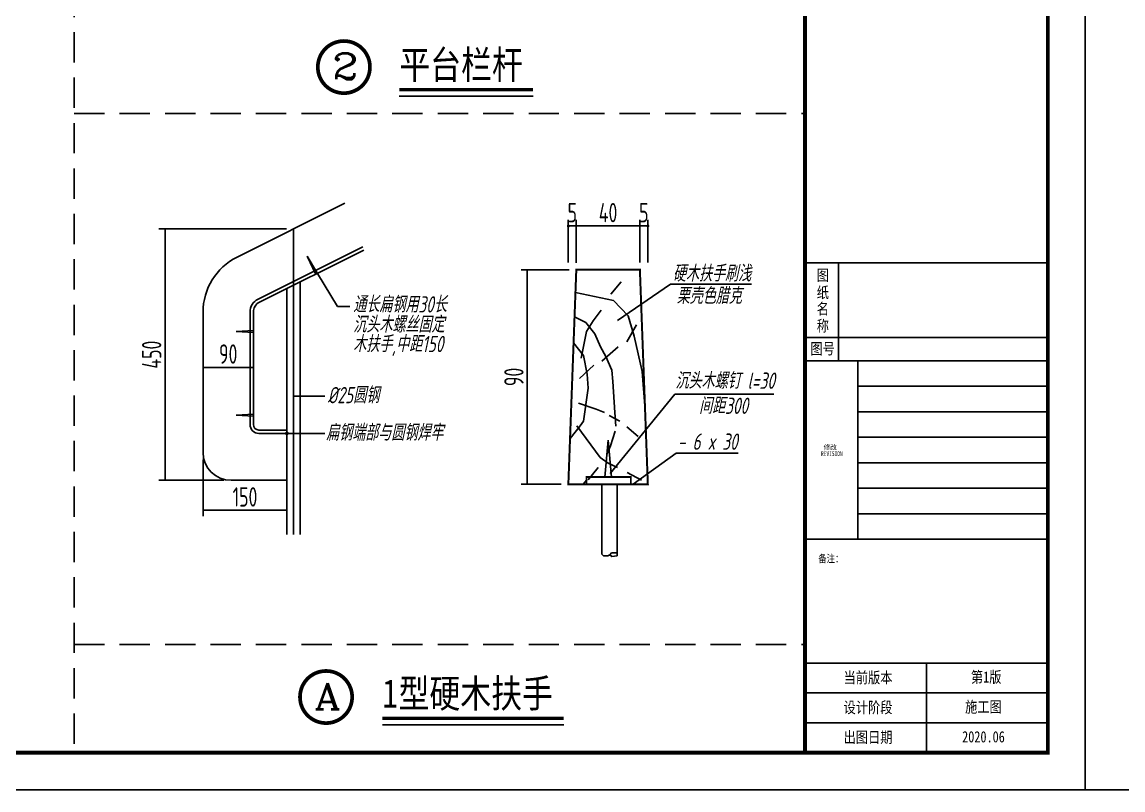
# Model space of a CAD drawing. Header units: millimetres. Extents: x -807114 to 146922, y -468455 to -61603.
# Drawn here: x 58091 to 76257, y -238672 to -225992 of the extents above; entities that cross this region are included whole.
import ezdxf
from ezdxf.enums import TextEntityAlignment as Align

# ---------------------------------------------------------------- set-up
doc = ezdxf.new("R2010")
doc.units = ezdxf.units.MM
doc.header["$LTSCALE"] = 1000
doc.linetypes.add('HIDDENX2', pattern=[0.75, 0.5, -0.25])
for name, color, linetype in [('0-hatch', 8, 'Continuous'), ('2-OTHER', 7, 'Continuous'), ('AXIS', 3, 'Continuous'), ('DIM_SYMB', 3, 'Continuous'), ('PUB_DIM', 3, 'Continuous'), ('PUB_TEXT', 3, 'Continuous'), ('PUB_TITLE', 4, 'Continuous')]:
    doc.layers.add(name, color=color, linetype=linetype)
doc.styles.add('COMP', font='complex', dxfattribs={"bigfont": 'hztxt'})
doc.styles.add('DIM_FONT', font='tssdeng.shx', dxfattribs={"width": 0.7, "bigfont": 'tssdchn.shx'})
doc.styles.add('TEXT', font='gbeitc.shx', dxfattribs={"width": 0.85, "bigfont": 'hztxt.shx'})
doc.styles.add('ZDBOX', font='simsun.ttc', dxfattribs={"width": 0.7})
doc.styles.add('宋体', font='simsun.ttc', dxfattribs={"width": 0.8})
doc.dimstyles.new('DIMN80', dxfattribs={"dimscale": 0.8, "dimtxt": 220, "dimasz": 0.5, "dimexe": 125, "dimexo": 150, "dimgap": 75, "dimtad": 1, "dimdec": 0, "dimzin": 0, "dimdsep": 46, "dimtxsty": 'DIM_FONT', "dimblk": 'ARCHTICK', "dimcen": 0.09, "dimclrt": 7, "dimadec": 0, "dimazin": 0, "dimtfac": 1, "dimtdec": 0, "dimtix": 1, "dimtmove": 2, "dimatfit": 3, "dimfxl": 1, "dimtolj": 1, "dimtzin": 0, "dimarcsym": 0})

# ---------------------------------------------------------------- blocks, each defined once
blk = doc.blocks.new('_ArchTick')
at = {"color": 0, "linetype": 'ByBlock', "const_width": 0.15}
blk.add_lwpolyline([(-0.5, -0.5), (0.5, 0.5)], dxfattribs=at)
blk = doc.blocks.new('*D9892')
at = {"layer": 'AXIS', "color": 0, "lineweight": -2}
for p, q in [((67105, -229962), (67105, -229259)), ((67236, -229962), (67236, -229259)), ((67236, -229359), (67105, -229359)), ((67105, -229359), (67105, -229359)), ((67236, -229359), (67237, -229359))]:
    blk.add_line(p, q, dxfattribs=at)
at = {"layer": 'Defpoints', "color": 0}
for p in [(67105, -229359), (67105, -230082), (67236, -230082)]:
    blk.add_point(p, dxfattribs=at)
at = {"layer": 'AXIS', "color": 0, "linetype": 'ByBlock', "lineweight": -2, "xscale": 0.4, "yscale": 0.4, "zscale": 0.4}
blk.add_blockref('_ArchTick', (67105, -229359), dxfattribs=at)
at = {"layer": 'AXIS', "color": 0, "linetype": 'ByBlock', "lineweight": -2, "xscale": 0.4, "yscale": 0.4, "zscale": 0.4, "rotation": 180}
blk.add_blockref('_ArchTick', (67236, -229359), dxfattribs=at)
at = {"layer": 'AXIS', "color": 7, "insert": (67171, -229139), "char_height": 320, "attachment_point": 5, "style": 'DIM_FONT'}
blk.add_mtext('\\A1;5', dxfattribs=at)
blk = doc.blocks.new('*D9893')
at = {"layer": 'AXIS', "color": 0, "lineweight": -2}
for p, q in [((67236, -229966), (67236, -229259)), ((68286, -229962), (68286, -229259)), ((67236, -229359), (68286, -229359))]:
    blk.add_line(p, q, dxfattribs=at)
at = {"layer": 'Defpoints', "color": 0}
for p in [(68286, -229359), (67236, -230086), (68286, -230082)]:
    blk.add_point(p, dxfattribs=at)
at = {"layer": 'AXIS', "color": 0, "linetype": 'ByBlock', "lineweight": -2, "xscale": 0.4, "yscale": 0.4, "zscale": 0.4, "rotation": 180}
blk.add_blockref('_ArchTick', (67236, -229359), dxfattribs=at)
at = {"layer": 'AXIS', "color": 0, "linetype": 'ByBlock', "lineweight": -2, "xscale": 0.4, "yscale": 0.4, "zscale": 0.4}
blk.add_blockref('_ArchTick', (68286, -229359), dxfattribs=at)
at = {"layer": 'AXIS', "color": 7, "insert": (67761, -229139), "char_height": 320, "attachment_point": 5, "style": 'DIM_FONT'}
blk.add_mtext('\\A1;40', dxfattribs=at)
blk = doc.blocks.new('*D9894')
at = {"layer": 'AXIS', "color": 0, "lineweight": -2}
for p, q in [((68286, -229962), (68286, -229259)), ((68417, -229962), (68417, -229259)), ((68286, -229359), (68285, -229359)), ((68286, -229359), (68417, -229359)), ((68417, -229359), (68417, -229359))]:
    blk.add_line(p, q, dxfattribs=at)
at = {"layer": 'Defpoints', "color": 0}
for p in [(68417, -229359), (68286, -230082), (68417, -230082)]:
    blk.add_point(p, dxfattribs=at)
at = {"layer": 'AXIS', "color": 0, "linetype": 'ByBlock', "lineweight": -2, "xscale": 0.4, "yscale": 0.4, "zscale": 0.4}
blk.add_blockref('_ArchTick', (68286, -229359), dxfattribs=at)
at = {"layer": 'AXIS', "color": 0, "linetype": 'ByBlock', "lineweight": -2, "xscale": 0.4, "yscale": 0.4, "zscale": 0.4, "rotation": 180}
blk.add_blockref('_ArchTick', (68417, -229359), dxfattribs=at)
at = {"layer": 'AXIS', "color": 7, "insert": (68351, -229139), "char_height": 320, "attachment_point": 5, "style": 'DIM_FONT'}
blk.add_mtext('\\A1;5', dxfattribs=at)
blk = doc.blocks.new('*D9895')
at = {"layer": 'AXIS', "color": 0, "lineweight": -2}
for p, q in [((67117, -230082), (66327, -230082)), ((66427, -233623), (66427, -230082)), ((66985, -233623), (66327, -233623))]:
    blk.add_line(p, q, dxfattribs=at)
at = {"layer": 'Defpoints', "color": 0}
for p in [(66427, -230082), (67237, -230082), (67105, -233623)]:
    blk.add_point(p, dxfattribs=at)
at = {"layer": 'AXIS', "color": 0, "linetype": 'ByBlock', "lineweight": -2, "xscale": 0.4, "yscale": 0.4, "zscale": 0.4}
for p, rotation in [((66427, -230082), 90), ((66427, -233623), 270)]:
    blk.add_blockref('_ArchTick', p, dxfattribs=dict(at, rotation=rotation))
at = {"layer": 'AXIS', "color": 7, "insert": (66207, -231852), "char_height": 320, "attachment_point": 5, "rotation": 90, "style": 'DIM_FONT'}
blk.add_mtext('\\A1;90', dxfattribs=at)
blk = doc.blocks.new('*D9900')
at = {"layer": 'AXIS', "color": 0, "lineweight": -2}
for p, q in [((61078, -231991), (61078, -231594)), ((61908, -231991), (61908, -231594)), ((61078, -231694), (61908, -231694))]:
    blk.add_line(p, q, dxfattribs=at)
at = {"layer": 'Defpoints', "color": 0}
for p in [(61908, -231694), (61078, -232111), (61908, -232111)]:
    blk.add_point(p, dxfattribs=at)
at = {"layer": 'AXIS', "color": 0, "linetype": 'ByBlock', "lineweight": -2, "xscale": 0.4, "yscale": 0.4, "zscale": 0.4, "rotation": 180}
blk.add_blockref('_ArchTick', (61078, -231694), dxfattribs=at)
at = {"layer": 'AXIS', "color": 0, "linetype": 'ByBlock', "lineweight": -2, "xscale": 0.4, "yscale": 0.4, "zscale": 0.4}
blk.add_blockref('_ArchTick', (61908, -231694), dxfattribs=at)
at = {"layer": 'AXIS', "color": 7, "insert": (61493, -231474), "char_height": 320, "attachment_point": 5, "style": 'DIM_FONT'}
blk.add_mtext('\\A1;90', dxfattribs=at)
blk = doc.blocks.new('*D9901')
at = {"layer": 'AXIS', "color": 0, "lineweight": -2}
for p, q in [((62452, -229409), (60350, -229409)), ((60450, -233559), (60450, -229409)), ((61419, -233559), (60350, -233559))]:
    blk.add_line(p, q, dxfattribs=at)
at = {"layer": 'Defpoints', "color": 0}
for p in [(60450, -229409), (62572, -229409), (61539, -233559)]:
    blk.add_point(p, dxfattribs=at)
at = {"layer": 'AXIS', "color": 0, "linetype": 'ByBlock', "lineweight": -2, "xscale": 0.4, "yscale": 0.4, "zscale": 0.4}
for p, rotation in [((60450, -229409), 90), ((60450, -233559), 270)]:
    blk.add_blockref('_ArchTick', p, dxfattribs=dict(at, rotation=rotation))
at = {"layer": 'AXIS', "color": 7, "insert": (60230, -231484), "char_height": 320, "attachment_point": 5, "rotation": 90, "style": 'DIM_FONT'}
blk.add_mtext('\\A1;450', dxfattribs=at)
blk = doc.blocks.new('*D9904')
at = {"layer": 'AXIS', "color": 0, "lineweight": -2}
for p, q in [((61078, -233218), (61078, -234153)), ((61078, -234053), (62461, -234053)), ((62461, -234000), (62461, -234153))]:
    blk.add_line(p, q, dxfattribs=at)
at = {"layer": 'Defpoints', "color": 0}
for p in [(61078, -233098), (62461, -233880), (62461, -234053)]:
    blk.add_point(p, dxfattribs=at)
at = {"layer": 'AXIS', "color": 0, "linetype": 'ByBlock', "lineweight": -2, "xscale": 0.4, "yscale": 0.4, "zscale": 0.4, "rotation": 180}
blk.add_blockref('_ArchTick', (61078, -234053), dxfattribs=at)
at = {"layer": 'AXIS', "color": 0, "linetype": 'ByBlock', "lineweight": -2, "xscale": 0.4, "yscale": 0.4, "zscale": 0.4}
blk.add_blockref('_ArchTick', (62461, -234053), dxfattribs=at)
at = {"layer": 'AXIS', "color": 7, "insert": (61770, -233833), "char_height": 320, "attachment_point": 5, "style": 'DIM_FONT'}
blk.add_mtext('\\A1;150', dxfattribs=at)

msp = doc.modelspace()

# ---------------------------------------------------------------- linework, layer by layer
at = {"color": 252, "linetype": 'HIDDENX2'}
for p, q in [((58950.9, -213409.7), (58950.9, -238056.1)), ((58950.9, -227504.9), (71010.6, -227504.9)), ((58950.9, -236271.6), (71010.6, -236271.6))]:
    msp.add_line(p, q, dxfattribs=at)
for p, q in [((71565.1, -231586.4), (71565.1, -229969)), ((71010.6, -231201.3), (75015.6, -231201.3))]:
    msp.add_line(p, q)
at = {"const_width": 30.8}
for points in [[(71010.6, -229969), (75015.6, -229969)], [(71010.6, -231586.4), (75015.6, -231586.4)], [(71010.6, -234530.4), (75015.6, -234530.4)]]:
    msp.add_lwpolyline(points, dxfattribs=at)
at = {"layer": '0-hatch'}
for p, q in [((67805.8, -230485.5), (67974.3, -230279.6)), ((67222.7, -230456.3), (67851.5, -230589.8)), ((67851.5, -230589.8), (68093.9, -230843.1)), ((67207.8, -230857.6), (67393.7, -230953.5)), ((67515.5, -230925.5), (67646.6, -230747.6)), ((68093.9, -230843.1), (68189.7, -231178.2)), ((67393.7, -230953.5), (67543.6, -231140.7)), ((67403.1, -231103.3), (67515.5, -230925.5)), ((68068, -231271.8), (68227.2, -230991)), ((67316.8, -231540.2), (67403.1, -231103.3)), ((67543.6, -231140.7), (67637.2, -231356)), ((68189.7, -231178.2), (68321.8, -231761)), ((67191.9, -231288.3), (67356.3, -231496.4)), ((67637.2, -231356), (67721.5, -231515.1)), ((67796.4, -231468.3), (67927.5, -231356)), ((67356.3, -231496.4), (67413.4, -231804.9)), ((67655.9, -231590), (67796.4, -231468.3)), ((67721.5, -231515.1), (67821, -231741.5)), ((67290.7, -231880.2), (67524.8, -231655.5)), ((67821, -231741.5), (67839.8, -231928.7)), ((68321.8, -231761), (68371.8, -232402.2)), ((67413.4, -231804.9), (67431.2, -232039.3)), ((67839.8, -231928.7), (67871.3, -232441.8)), ((67431.2, -232039.3), (67357, -232582.6)), ((67272, -232282.7), (67562.3, -232385.6)), ((67562.3, -232385.6), (67702.8, -232441.8)), ((67777.7, -232488.6), (67955.6, -232582.2)), ((67871.3, -232441.8), (67890.1, -232666.4)), ((67300.4, -232658), (67133.3, -232870.8)), ((67243.9, -232657.1), (67627.8, -233181.3)), ((67357, -232582.6), (67300.4, -232658)), ((68068, -232675.8), (68255.3, -232834.9)), ((67878.8, -232745.1), (67800.9, -232988.3)), ((67709.7, -233505.1), (67764.3, -232895.2)), ((67800.9, -232988.3), (67742.5, -233134.3)), ((67818.8, -233505.1), (67764.3, -232895.2)), ((67627.8, -233181.3), (67761.9, -233273.4)), ((67596.5, -233348.3), (67431, -233552.6)), ((67761.9, -233273.4), (67914.3, -233346.8)), ((68077.7, -233431), (68311.5, -233555.7))]:
    msp.add_line(p, q, dxfattribs=at)
at = {"layer": '2-OTHER'}
for p, q in [((61638.7, -229875.6), (63419.5, -228985.2)), ((62571.9, -234455.1), (62571.9, -229409)), ((61985.1, -230568.5), (63712, -229705)), ((62009.8, -230618), (63732.9, -229756.4)), ((62936.2, -230162), (62795.3, -229857.3)), ((62967.5, -230146.1), (62795.3, -229857.3)), ((67236.6, -230081.6), (67105.4, -233622.9)), ((67236.6, -230081.6), (68285.9, -230081.6)), ((68285.9, -230081.6), (68417, -233622.9)), ((62682.5, -234455.1), (62682.5, -230281.6)), ((62461.2, -234455.1), (62461.2, -230392.3)), ((61077.9, -233097.9), (61077.9, -230783)), ((61852.5, -232636.8), (61852.5, -230783)), ((61907.9, -232636.8), (61907.9, -230783)), ((61914.1, -231083.2), (61626.6, -231100.7)), ((61914.1, -231118.3), (61626.6, -231100.7)), ((61914.1, -232466.5), (61626.6, -232484)), ((61914.1, -232501.6), (61626.6, -232484)), ((62461.2, -232729), (62000.1, -232729)), ((62461.2, -232784.3), (62000.1, -232784.3)), ((62461.2, -233559), (61539, -233559)), ((67408.8, -233552.6), (67350.9, -233622.9)), ((67105.4, -233622.9), (68417, -233622.9)), ((67659, -234776), (67659, -233622.9)), ((67912.1, -234807.7), (67909.2, -233622.9)), ((67659, -234776), (67686.7, -234803.7)), ((67686.7, -234803.7), (67759.1, -234807.9)), ((67759.1, -234807.9), (67788.3, -234789.2)), ((67788.3, -234789.2), (67815.4, -234757.9)), ((67788.3, -234789.2), (67822.1, -234819.5)), ((67815.4, -234757.9), (67908.3, -234757.9)), ((67822.1, -234819.5), (67912.1, -234807.7))]:
    msp.add_line(p, q, dxfattribs=at)
for points, const_width in [([(62902.4, -230179.2), (63004.7, -230127.1)], 7.38), ([(67105.4, -233622.9), (67236.6, -230081.6), (68285.9, -230081.6), (68417, -233622.9), (67105.4, -233622.9)], 32.8), ([(61914.1, -231156.1), (61914.1, -231041.4)], 7.38), ([(61914.1, -232539.4), (61914.1, -232424.7)], 7.38), ([(67406.1, -233505.1), (68135.7, -233505.1), (68135.7, -233628.5)], 29.5), ([(68135.7, -233505.1), (67406.1, -233505.1), (67406.1, -233622.9)], 29.5)]:
    msp.add_lwpolyline(points, dxfattribs=dict(at, const_width=const_width))
for centre, radius, start, end in [((62092.3, -230783), 1014.4, 116.56505, 180), ((62092.3, -230783), 239.8, 116.56505, 180), ((62092.3, -230783), 184.4, 116.56505, 180), ((62000.1, -232636.8), 147.6, 180, 270), ((62000.1, -232636.8), 92.2, 180, 270), ((61539, -233097.9), 461.1, 180, 270)]:
    msp.add_arc(centre, radius, start, end, dxfattribs=at)
at = {"layer": 'AXIS', "const_width": 24.6}
for points in [[(67093.1, -229358.8, 1), (67117.7, -229358.8, 1)], [(68404.7, -229358.8, 1), (68429.3, -229358.8, 1)]]:
    msp.add_lwpolyline(points, format="xyb", close=True, dxfattribs=at)
at = {"layer": 'DIM_SYMB', "const_width": 53.8}
for points in [[(64315.9, -227108.3), (66524.5, -227108.3)], [(64037.6, -237488.9), (67028.7, -237488.9)]]:
    msp.add_lwpolyline(points, dxfattribs=at)
at = {"layer": 'DIM_SYMB'}
for points in [[(64315.9, -227215.9), (66524.5, -227215.9)], [(64037.6, -237596.5), (67028.7, -237596.5)]]:
    msp.add_lwpolyline(points, dxfattribs=at)
at = {"layer": 'PUB_DIM'}
for p, q in [((62968.5, -230145.5), (63295.2, -230688.3)), ((67916.4, -230922.8), (68789.6, -230319.4)), ((68789.6, -230319.4), (70126.5, -230319.4)), ((63295.2, -230688.3), (63498, -230688.3)), ((67793.3, -233447.6), (68862.6, -232137.8)), ((68862.6, -232137.8), (70496.1, -232137.8)), ((62571.9, -232169.2), (63086.5, -232169.2)), ((62461.2, -232786), (63086.5, -232786)), ((68174.4, -233621.3), (68881.8, -233110.9)), ((68881.8, -233110.9), (69910.2, -233110.9))]:
    msp.add_line(p, q, dxfattribs=at)
for points, const_width in [([(62971.2, -226736, 1), (63832, -226736, 1)], 61.5), ([(62445.8, -232784.3, 1), (62476.6, -232784.3, 1)], 30.7), ([(62677.2, -237137.2, 1), (63537.9, -237137.2, 1)], 61.5)]:
    msp.add_lwpolyline(points, format="xyb", close=True, dxfattribs=dict(at, const_width=const_width))
at = {"layer": 'PUB_TITLE'}
for p, q in [((71010.6, -236577.3), (75015.6, -236577.3)), ((73013.1, -238056.1), (73013.1, -236577.3)), ((71010.6, -237070.2), (75015.6, -237070.2)), ((71010.6, -237563.1), (75015.6, -237563.1))]:
    msp.add_line(p, q, dxfattribs=at)
for points in [[(39031.9, -238672.2), (75631.8, -238672.2), (75631.8, -212793.5), (39031.9, -212793.5)], [(40382.2, -238056.1), (75015.6, -238056.1), (75015.6, -213409.7), (40382.2, -213409.7)], [(75631.8, -238672.2), (110322.2, -238672.2), (110322.2, -214143.6), (75631.8, -214143.6)]]:
    msp.add_lwpolyline(points, close=True, dxfattribs=at)
at = {"layer": 'PUB_TITLE', "const_width": 61.6}
msp.add_lwpolyline([(40382.2, -238056.1), (75015.6, -238056.1), (75015.6, -213409.7), (40382.2, -213409.7)], close=True, dxfattribs=at)
msp.add_lwpolyline([(71010.6, -238056.1), (71010.6, -213409.7)], dxfattribs=at)
at = {"layer": 'PUB_TITLE'}
msp.add_lwpolyline([(71010.6, -234530.4), (75015.6, -234530.4)], dxfattribs=at)
for points in [[(71882, -231586.4), (71882, -231586.4), (71882, -234511.9), (71882, -234511.9)], [(71882, -232007), (71882, -232007), (74216, -232007), (75015.6, -232007)], [(71882, -232427.5), (71882, -232427.5), (74216, -232427.5), (75015.6, -232427.5)], [(71882, -232848.1), (71882, -232848.1), (74216, -232848.1), (75015.6, -232848.1)], [(71882, -233268.7), (71882, -233268.7), (74216, -233268.7), (75015.6, -233268.7)], [(71882, -233689.3), (71882, -233689.3), (74216, -233689.3), (75015.6, -233689.3)], [(71882, -234109.8), (71882, -234109.8), (74216, -234109.8), (75015.6, -234109.8)]]:
    msp.add_open_spline(points, degree=3, dxfattribs=at)

# ---------------------------------------------------------------- texts
at = {"style": 'ZDBOX', "width": 0.8}
for s, height, p in [('图', 184.8, (71304.5, -230175.1)), ('纸', 184.8, (71304.5, -230454)), ('名', 184.8, (71304.5, -230723.3)), ('称', 184.8, (71304.5, -231006.7)), ('图号', 184.85, (71300.8, -231388)), ('备注：', 123.23, (71436.2, -234847.8))]:
    msp.add_text(s, height=height, dxfattribs=at).set_placement(p, align=Align.MIDDLE)
for s, p in [('当前版本', (71646.7, -236908.3)), ('第1版', (73747.9, -236899.8)), ('设计阶段', (71646.7, -237401.2)), ('施工图', (73651.4, -237392.8)), ('出图日期', (71646.7, -237894.1)), ('2020.06', (73603.1, -237885.7))]:
    msp.add_text(s, height=184.85, dxfattribs=at).set_placement(p)
at = {"layer": 'PUB_DIM', "style": 'COMP'}
for tag, text, width, p, p2 in [('2', '2', 1.5, (63208.5, -226936.5), (63638.9, -226936.5)), ('A', 'a', 1.166667, (62914.5, -237337.7), (63344.8, -237337.7))]:
    msp.add_attdef(tag, text=text, height=430.4, dxfattribs=dict(at, width=width)).set_placement(p, p2, align=Align.FIT)
at = {"layer": 'PUB_TEXT', "width": 0.8}
for s, height, style, p in [('平台栏杆', 466.94, '宋体', (64315.9, -226930.6)), ('硬木扶手刷浅', 268.98, 'TEXT', (68827.8, -230277.2)), ('栗壳色腊克 ', 268.98, 'TEXT', (68889.7, -230646.2)), ('通长扁钢用30长', 268.98, 'TEXT', (63553.3, -230788.7)), ('沉头木螺丝固定', 268.98, 'TEXT', (63553.3, -231119.6)), ('木扶手,中距150', 268.98, 'TEXT', (63553.3, -231442.5)), ('沉头木螺钉 l=30', 268.98, 'TEXT', (68869.9, -232048.4)), ('%%C25圆钢 ', 268.98, 'TEXT', (63135.3, -232286.7)), ('间距300', 268.98, 'TEXT', (69260.4, -232462.9)), ('扁钢端部与圆钢焊牢', 268.98, 'TEXT', (63104.5, -232905.5)), ('- 6 x 30', 268.98, 'TEXT', (68912.4, -233054.8)), ('1', 466.9, '宋体', (64037.6, -237311.2)), ('型硬木扶手', 466.94, '宋体', (64303.3, -237311.2))]:
    msp.add_text(s, height=height, dxfattribs=dict(at, style=style)).set_placement(p)
at = {"layer": 'PUB_TEXT', "color": 8, "style": '宋体'}
msp.add_text('修改', height=78.34, dxfattribs=at).set_placement((71317, -233053.3))
at = {"layer": 'PUB_TEXT', "color": 8, "style": '宋体', "width": 0.7}
msp.add_text('REVISION', height=78.34, dxfattribs=at).set_placement((71274.3, -233181.8), align=Align.BOTTOM_LEFT)

# ---------------------------------------------------------------- dimensions: what is measured, and where the dimension line sits
at = {"layer": 'AXIS'}
for base, p1, p2, text, picture, middle in [((67105.2, -229358.8), (67236.4, -230081.6), (67105.2, -230081.6), '5', '*D9892', (67170.8, -229138.8)), ((68285.9, -229358.8), (67236.4, -230086.5), (68285.9, -230081.6), '40', '*D9893', (67761.1, -229138.8)), ((68417, -229358.8), (68285.9, -230081.6), (68417, -230081.6), '5', '*D9894', (68351.4, -229138.8)), ((61907.9, -231693.5), (61077.9, -232110.6), (61907.9, -232110.6), '90', '*D9900', (61492.9, -231473.5)), ((62461.2, -234052.6), (61077.9, -233097.9), (62461.2, -233879.8), '150', '*D9904', (61769.5, -233832.6))]:
    dim = msp.add_linear_dim(base=base, p1=p1, p2=p2, text=text, dimstyle='DIMN80', override={"dimtxt": 400, "dimlfac": 0.25, "dimtxsty": 'DIM_FONT'}, dxfattribs=at)
    dim.commit()
    dim.dimension.update_dxf_attribs({"geometry": picture, "text_midpoint": middle})
for base, p1, p2, text, picture, middle in [((60449.7, -229409), (61539, -233559), (62571.9, -229409), '450', '*D9901', (60229.7, -231484)), ((66427.4, -230081.6), (67105.4, -233622.9), (67236.6, -230081.6), '90', '*D9895', (66207.4, -231852.3))]:
    dim = msp.add_linear_dim(base=base, p1=p1, p2=p2, angle=90, text=text, dimstyle='DIMN80', override={"dimtxt": 400, "dimlfac": 0.25, "dimtxsty": 'DIM_FONT'}, dxfattribs=at)
    dim.commit()
    dim.dimension.update_dxf_attribs({"geometry": picture, "text_midpoint": middle})

doc.saveas('drawing.dxf')
